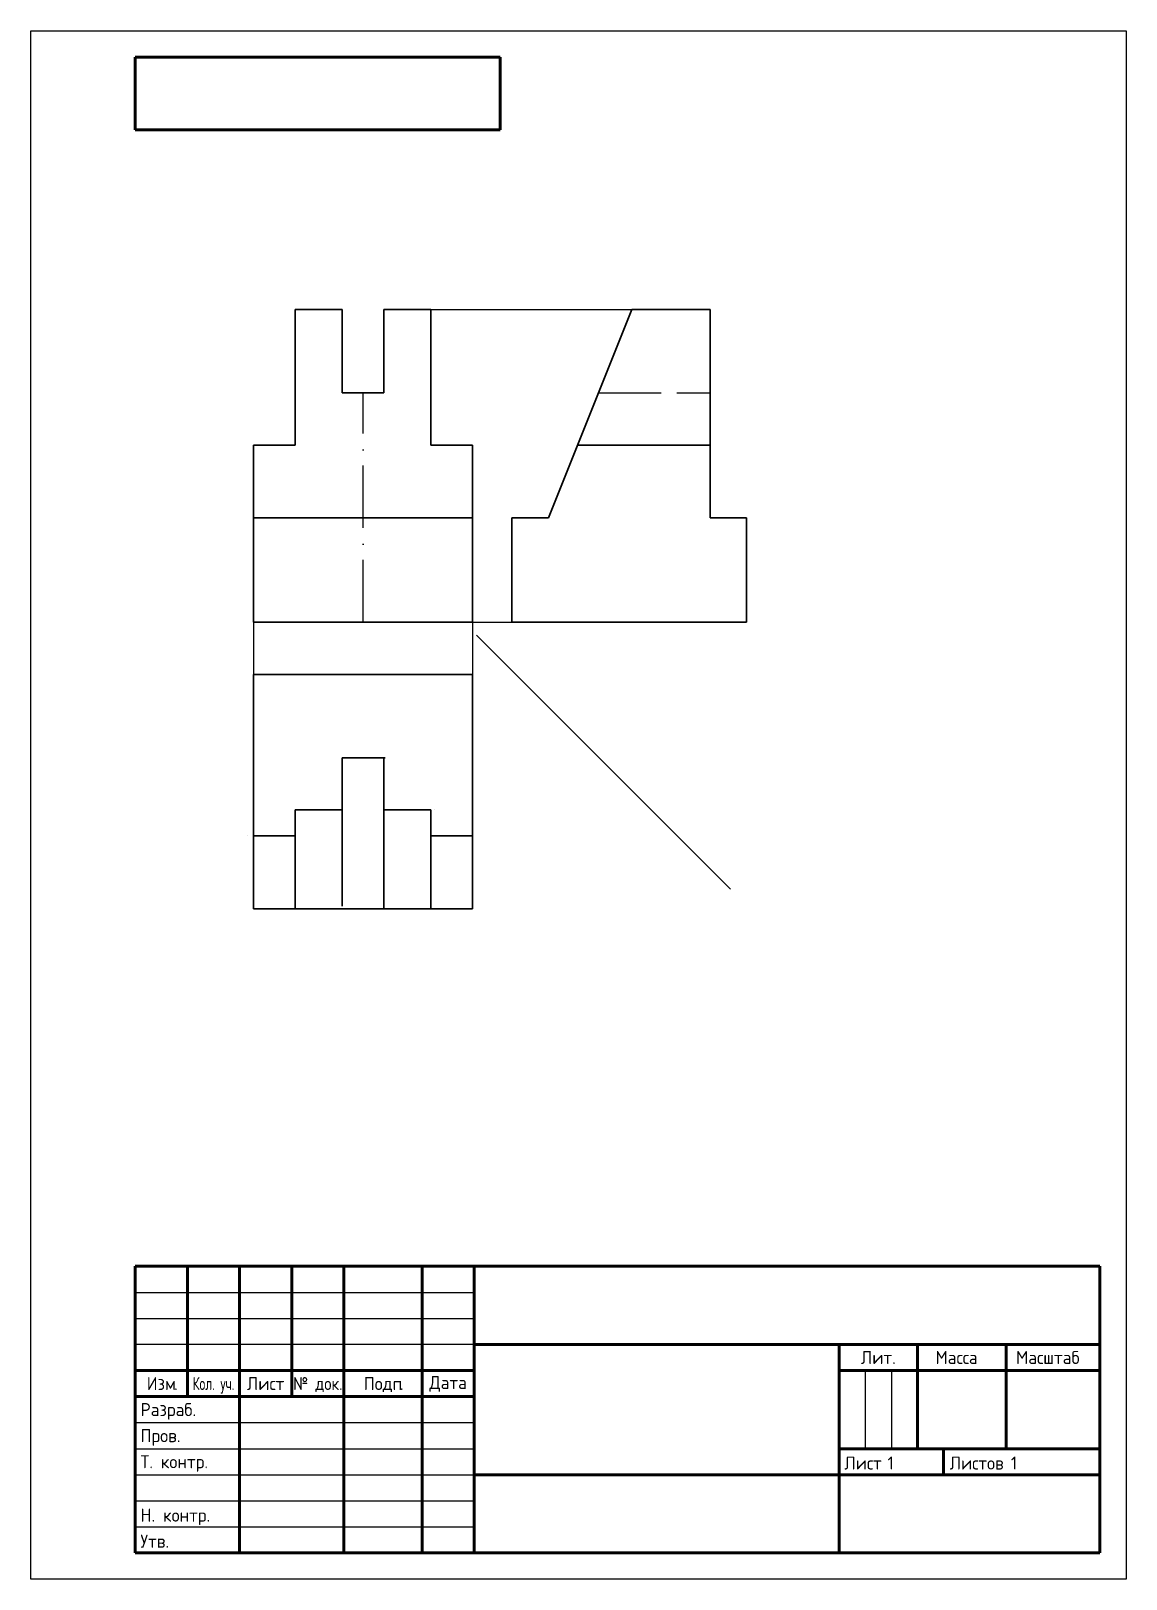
# Model space of a CAD drawing. Header units: millimetres. Extents: x 2818 to 3028, y 1676 to 1973.
import ezdxf
from ezdxf.enums import TextEntityAlignment as Align

# ---------------------------------------------------------------- set-up
doc = ezdxf.new("R2010")
doc.units = ezdxf.units.MM
doc.linetypes.add('ACAD_ISO02W100', pattern=[15, 12, -3])
doc.linetypes.add('ACAD_ISO10W100', pattern=[18, 12, -3, 0, -3])
doc.layers.add('Контур', color=7, linetype='Continuous', lineweight=35)
for name, color, linetype in [('Оси', 90, 'ACAD_ISO10W100'), ('Тонкие линии', 7, 'Continuous'), ('Штриховая', 140, 'ACAD_ISO02W100')]:
    doc.layers.add(name, color=color, linetype=linetype)
doc.styles.add('GOST-2.304_Type-B', font='GOST Common.ttf')
doc.styles.get("Standard").update_dxf_attribs({"font": 'arial.ttf'})

# ---------------------------------------------------------------- blocks, each defined once
blk = doc.blocks.new('ACAD_SPDS_TB_08')
at = {"linetype": 'Continuous', "lineweight": 60}
for p, q in [((0, 0), (0, -14)), ((70, 0), (0, 0)), ((70, 0), (70, -14)), ((70, -14), (0, -14))]:
    blk.add_line(p, q, dxfattribs=at)
at = {"style": 'GOST-2.304_Type-B', "flags": 8}
blk.add_attdef('ОБОЗНАЧЕНИЕ_ДОКУМЕНТА', text='', height=5, dxfattribs=at).set_placement((35, -7), align=Align.MIDDLE_CENTER)
at = {"style": 'GOST-2.304_Type-B', "flags": 1}
blk.add_attdef('ИДЕНТИФИКАТОР_НАДПИСИ', (-0.4, -20.95), '', height=2.5, dxfattribs=at)
blk = doc.blocks.new('ACAD_SPDS_TB_06')
at = {"linetype": 'Continuous', "lineweight": 60}
for p, q in [((-185, 55), (0, 55)), ((-185, 55), (-185, 0)), ((-175, 55), (-175, 30)), ((-165, 55), (-165, 0)), ((-155, 55), (-155, 30)), ((-145, 55), (-145, 0)), ((-130, 55), (-130, 0)), ((-120, 55), (-120, 0)), ((0, 55), (0, 0)), ((-120, 40), (0, 40)), ((-185, 35), (-120, 35)), ((-185, 30), (-120, 30)), ((-120, 15), (0, 15)), ((-185, 0), (0, 0))]:
    blk.add_line(p, q, dxfattribs=at)
at = {"linetype": 'Continuous', "lineweight": 25}
for p, q in [((-185, 50), (-120, 50)), ((-185, 45), (-120, 45)), ((-185, 25), (-120, 25)), ((-185, 20), (-120, 20)), ((-185, 15), (-120, 15)), ((-185, 10), (-120, 10)), ((-185, 5), (-120, 5))]:
    blk.add_line(p, q, dxfattribs=at)
at = {"lineweight": 25}
blk.add_line((-120, 40), (-185, 40), dxfattribs=at)
at = {"lineweight": 60}
for p, q in [((-50, 40), (-50, 0)), ((-35, 40), (-35, 20)), ((-18, 40), (-18, 20)), ((-50, 35), (0, 35)), ((-50, 20), (0, 20)), ((-30, 20), (-30, 15))]:
    blk.add_line(p, q, dxfattribs=at)
for p, q in [((-45, 35), (-45, 20)), ((-40, 35), (-40, 20)), ((-130, 20), (-120, 20))]:
    blk.add_line(p, q)
at = {"style": 'GOST-2.304_Type-B'}
for s, p in [('Изм', (-180, 31.25)), ('Лист', (-160, 31.25)), ('Подп', (-137.5, 31.25)), ('Дата', (-125, 31.44))]:
    blk.add_text(s, height=2.5, dxfattribs=at).set_placement(p, align=Align.CENTER)
at = {"style": 'GOST-2.304_Type-B', "width": 0.70447}
blk.add_text('Кол. уч.', height=2.5, dxfattribs=at).set_placement((-174, 31.25), (-166, 31.25), align=Align.FIT)
at = {"style": 'GOST-2.304_Type-B', "width": 0.9}
blk.add_text('№ док.', height=2.5, dxfattribs=at).set_placement((-150, 31.25), align=Align.CENTER)
at = {"style": 'GOST-2.304_Type-B'}
for s, p in [('.', (-177.56, 31.25)), ('.', (-134.25, 31.25)), ('Разраб.', (-184, 26.25)), ('Пров.', (-184, 21.25)), ('Т. контр.', (-184, 16.25)), ('Лист', (-49.02, 16)), ('Листов', (-28.83, 16)), ('Н. контр.', (-184, 6)), ('Утв.', (-184, 1))]:
    blk.add_text(s, height=2.5, dxfattribs=at).set_placement(p)
at = {"linetype": 'Continuous', "char_height": 2.5, "attachment_point": 5, "style": 'GOST-2.304_Type-B'}
for s, insert, width in [('Лит.', (-42.5, 37.5), 14), ('Масса', (-27.5, 37.5), 14), ('Масштаб', (-10, 37.5), 19)]:
    blk.add_mtext(s, dxfattribs=dict(at, insert=insert, width=width))
at = {"style": 'GOST-2.304_Type-B'}
for tag, p, flags in [('ИДЕНТИФИКАТОР_НАДПИСИ', (-185.34, 60.88), 1), ('ЛИСТ', (-40.73, 16), 8), ('ЛИСТОВ', (-17.07, 16), 8)]:
    blk.add_attdef(tag, p, '', height=2.5, dxfattribs=dict(at, flags=flags))
at = {"style": 'GOST-2.304_Type-B', "flags": 8}
for tag, p in [('ИЗМ_4', (-180, 51)), ('ИЗМ_4_КОЛ_УЧ', (-170, 51)), ('ИЗМ_4_ЛИСТ', (-160, 51)), ('ИЗМ_4_N_ДОК', (-150, 51)), ('ИЗМ_4_ДАТА', (-125, 51)), ('ИЗМ_3', (-180, 46)), ('ИЗМ_3_КОЛ_УЧ', (-170, 46)), ('ИЗМ_3_ЛИСТ', (-160, 46)), ('ИЗМ_3_N_ДОК', (-150, 46)), ('ИЗМ_3_ДАТА', (-125, 46)), ('ИЗМ_2', (-180, 41)), ('ИЗМ_2_КОЛ_УЧ', (-170, 41)), ('ИЗМ_2_ЛИСТ', (-160, 41)), ('ИЗМ_2_N_ДОК', (-150, 41)), ('ИЗМ_2_ДАТА', (-125, 41)), ('ИЗМ_1', (-180, 36)), ('ИЗМ_1_КОЛ_УЧ', (-170, 36)), ('ИЗМ_1_ЛИСТ', (-160, 36)), ('ИЗМ_1_N_ДОК', (-150, 36)), ('ИЗМ_1_ДАТА', (-125, 36)), ('РАЗРАБ_ФИО', (-155, 26)), ('РАЗРАБ_ДАТА', (-125, 26)), ('ПРОВ_ФИО', (-155, 21)), ('ПРОВ_ДАТА', (-125, 21)), ('ТКОНТР_ФИО', (-155, 16)), ('ТКОНТР_ДАТА', (-125, 16)), ('ДОЛЖНОСТЬ_1', (-175, 11)), ('ДОЛЖНОСТЬ_1_ФИО', (-155, 11)), ('ДОЛЖНОСТЬ_1_ДАТА', (-125, 11)), ('НКОНТР_ФИО', (-155, 6)), ('НКОНТР_ДАТА', (-125, 6)), ('УТВ_ФИО', (-155, 1)), ('УТВ_ДАТА', (-125, 1))]:
    blk.add_attdef(tag, text='', height=2.5, dxfattribs=at).set_placement(p, align=Align.CENTER)
at = {"style": 'GOST-2.304_Type-B'}
blk.add_attdef('ОБОЗНАЧЕНИЕ_ДОКУМЕНТА', text='', height=5, dxfattribs=at).set_placement((-60, 47.5), align=Align.MIDDLE_CENTER)
at = {"lineweight": 30, "flags": 104}
for tag, p in [('НАИМЕНОВАНИЕ_ДОКУМЕНТА', (-85, 27.5)), ('ОБОЗНАЧЕНИЕ_МАТЕРИАЛА', (-85, 7.5)), ('НАИМЕНОВАНИЕ_ПРЕДПРИЯТИЯ', (-25, 7.5))]:
    blk.add_attdef(tag, text='', height=3.5, dxfattribs=at).set_placement(p, align=Align.MIDDLE_CENTER)
at = {"style": 'GOST-2.304_Type-B', "flags": 8}
for tag, p in [('Л1', (-47.5, 27.5)), ('Л2', (-42.5, 27.5)), ('Л3', (-37.5, 27.5)), ('МАССА', (-26.5, 27.5)), ('МАСШТАБ', (-9, 27.5))]:
    blk.add_attdef(tag, text='', height=2.5, dxfattribs=at).set_placement(p, align=Align.MIDDLE_CENTER)

msp = doc.modelspace()

# ---------------------------------------------------------------- linework, layer by layer
for p, q in [((2894.53, 1919.42), (2933.09, 1919.42)), ((2860.53, 1859.42), (2860.53, 1849.42)), ((2902.53, 1859.42), (2910.09, 1859.42)), ((2902.53, 1859.42), (2902.53, 1849.42)), ((2903.26, 1856.93), (2952, 1808.18)), ((2860.53, 1849.42), (2860.53, 1833.42)), ((2902.53, 1804.42), (2902.53, 1824.42))]:
    msp.add_line(p, q)
msp.add_lwpolyline([(2817.85, 1675.86), (2817.85, 1972.86), (3027.85, 1972.86), (3027.85, 1675.86), (2817.85, 1675.86)])
at = {"layer": 'Контур'}
for p, q in [((2868.53, 1893.42), (2868.53, 1919.42)), ((2868.53, 1919.42), (2877.53, 1919.42)), ((2877.53, 1919.42), (2877.53, 1903.42)), ((2894.53, 1919.42), (2885.53, 1919.42)), ((2885.53, 1919.42), (2885.53, 1903.42)), ((2894.53, 1893.42), (2894.53, 1919.42)), ((2933.09, 1919.42), (2917.09, 1879.42)), ((2948.09, 1919.42), (2933.09, 1919.42)), ((2948.09, 1879.42), (2948.09, 1919.42)), ((2877.53, 1903.42), (2885.53, 1903.42)), ((2860.53, 1859.42), (2860.53, 1893.42)), ((2860.53, 1893.42), (2868.53, 1893.42)), ((2902.53, 1893.42), (2894.53, 1893.42)), ((2902.53, 1859.42), (2902.53, 1893.42)), ((2922.69, 1893.42), (2948.09, 1893.42)), ((2902.53, 1879.42), (2860.53, 1879.42)), ((2910.09, 1859.42), (2910.09, 1879.42)), ((2910.09, 1879.42), (2917.09, 1879.42)), ((2955.09, 1879.42), (2948.09, 1879.42)), ((2955.09, 1859.42), (2955.09, 1879.42)), ((2860.53, 1859.42), (2902.53, 1859.42)), ((2910.09, 1859.42), (2955.09, 1859.42)), ((2860.53, 1849.42), (2902.53, 1849.42)), ((2860.53, 1849.42), (2860.53, 1804.42)), ((2902.53, 1849.42), (2902.53, 1804.42)), ((2877.53, 1833.42), (2877.53, 1809.42)), ((2877.53, 1833.42), (2885.74, 1833.42)), ((2885.53, 1833.42), (2885.53, 1809.42)), ((2877.53, 1823.42), (2868.53, 1823.42)), ((2868.53, 1818.42), (2868.53, 1823.42)), ((2877.53, 1823.42), (2877.53, 1804.92)), ((2885.53, 1823.42), (2894.53, 1823.42)), ((2885.53, 1823.42), (2885.53, 1804.42)), ((2894.53, 1818.42), (2894.53, 1823.42)), ((2868.53, 1818.42), (2860.53, 1818.42)), ((2868.53, 1818.42), (2868.53, 1804.42)), ((2868.53, 1804.42), (2868.53, 1818.42)), ((2894.53, 1818.42), (2894.53, 1804.42)), ((2894.53, 1804.42), (2894.53, 1818.42)), ((2894.53, 1818.42), (2902.62, 1818.42)), ((2902.62, 1818.42), (2902.62, 1818.42)), ((2860.53, 1804.42), (2902.53, 1804.42))]:
    msp.add_line(p, q, dxfattribs=at)
at = {"layer": 'Оси'}
msp.add_line((2881.53, 1859.42), (2881.53, 1903.42), dxfattribs=at)
at = {"layer": 'Тонкие линии'}
for p, q in [((2877.53, 1833.42), (2877.53, 1833.42)), ((2868.53, 1823.42), (2868.53, 1823.42)), ((2895.28, 1823.42), (2895.28, 1823.42)), ((2859.29, 1818.42), (2859.29, 1818.42)), ((2877.53, 1804.92), (2877.53, 1804.92)), ((2885.53, 1805.65), (2885.53, 1805.65))]:
    msp.add_line(p, q, dxfattribs=at)
at = {"layer": 'Штриховая'}
msp.add_line((2926.69, 1903.42), (2948.09, 1903.42), dxfattribs=at)

# ---------------------------------------------------------------- block references
msp.add_blockref('ACAD_SPDS_TB_08', (2837.85, 1967.86))
ref = msp.add_blockref('ACAD_SPDS_TB_06', (3022.85, 1680.86))
ref.add_attrib('ЛИСТ', '1', (2982.12, 1696.86), dxfattribs={"height": 2.5, "style": 'GOST-2.304_Type-B'})
ref.add_attrib('ЛИСТОВ', '1', (3005.78, 1696.86), dxfattribs={"height": 2.5, "style": 'GOST-2.304_Type-B'})

doc.saveas('drawing.dxf')
